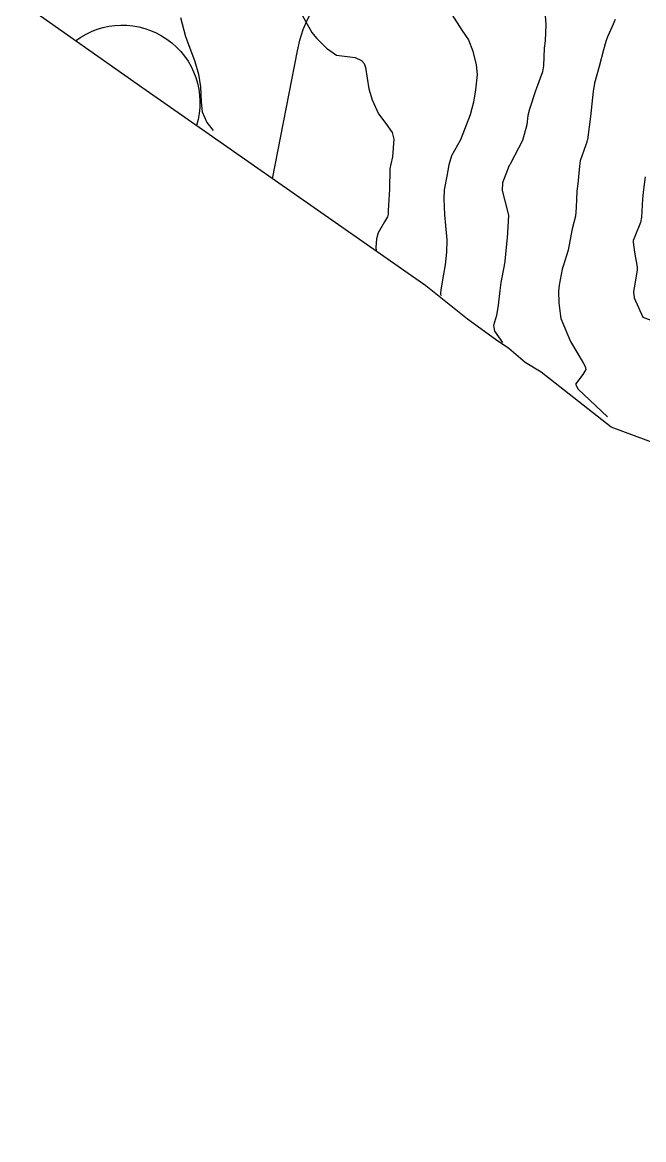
# Model space of a CAD drawing. Header units: metres. Extents: x 292545 to 299085, y 7450245 to 7463078.
# Drawn here: x 295286.8 to 295336.5, y 7461970 to 7462059.3 of the extents above; entities that cross this region are included whole.
import ezdxf

# ---------------------------------------------------------------- set-up
doc = ezdxf.new("R2010")
doc.units = ezdxf.units.M
for name, color, linetype in [('Area', 45, 'Continuous'), ('Curvas de Nivel 1m', 11, 'Continuous'), ('Curvas de Nivel 5m', 15, 'Continuous'), ('Vias Primárias', 230, 'Continuous')]:
    doc.layers.add(name, color=color, linetype=linetype)

msp = doc.modelspace()

# ---------------------------------------------------------------- linework, layer by layer
at = {"layer": 'Area'}
msp.add_polyline3d([(295339.482, 7462024.877, 681.8), (295333.882, 7462026.959, 681.897), (295328.3, 7462031.349, 681.996), (295327, 7462032.125, 682.256), (295325.695, 7462033.225, 682.425), (295324.637, 7462033.948, 682.706), (295322.399, 7462035.585, 683.385), (295319.075, 7462038.236, 683.915), (295296.445, 7462054.046, 686.286), (295286.827, 7462060.812, 686.886)], dxfattribs=at)
at = {"layer": 'Curvas de Nivel 1m', "flags": 128}
for points, elevation in [([(295321.142, 7462059.912), (295321.955, 7462058.683), (295322.481, 7462057.895), (295322.825, 7462057), (295323.086, 7462055.888), (295323.165, 7462055.141), (295323.053, 7462053.893), (295322.871, 7462052.913), (295322.603, 7462051.899), (295321.853, 7462049.91), (295321.131, 7462048.626), (295320.916, 7462047.919), (295320.738, 7462047.002), (295320.545, 7462045.923), (295320.518, 7462045.2), (295320.574, 7462043.922), (295320.639, 7462043.052), (295320.74, 7462041.92), (295320.731, 7462040.932), (295320.618, 7462039.921), (295320.485, 7462039.162), (295320.27, 7462037.924), (295320.234, 7462037.661), (295320.246, 7462037.566), (295320.303, 7462037.48)], 684), ([(295328.615, 7462059.824), (295328.673, 7462059.112), (295328.598, 7462057.823), (295328.537, 7462057.224), (295328.479, 7462055.824), (295328.405, 7462055.338), (295327.905, 7462054.027), (295327.832, 7462053.831), (295327.364, 7462052.355), (295327.232, 7462051.84), (295327.13, 7462051.105), (295326.802, 7462049.846), (295325.834, 7462048.008), (295325.771, 7462047.923), (295325.734, 7462047.861), (295325.198, 7462046.48), (295325.169, 7462045.866), (295325.643, 7462044.003), (295325.666, 7462043.861), (295325.563, 7462042.054), (295325.546, 7462041.862), (295325.379, 7462040.221), (295325.331, 7462039.864), (295325.075, 7462038.511), (295324.992, 7462037.867), (295324.858, 7462036.706), (295324.705, 7462035.87), (295324.474, 7462035.073), (295324.565, 7462034.611), (295325.193, 7462033.72)], 683), ([(295299.479, 7462059.679), (295299.876, 7462058.171), (295299.95, 7462057.947), (295300.619, 7462056.16), (295300.914, 7462055.156), (295301.067, 7462054.153), (295301.122, 7462052.914), (295301.209, 7462052.15), (295301.575, 7462051.293), (295302.083, 7462050.66)], 686), ([(295334.201, 7462059.526), (295333.961, 7462058.952), (295333.586, 7462058.128), (295333.453, 7462057.767), (295333.277, 7462057.11), (295332.914, 7462055.775), (295332.552, 7462054.423), (295332.437, 7462053.782), (295332.386, 7462053.292), (295332.236, 7462051.785), (295331.981, 7462049.915), (295331.948, 7462049.789), (295331.927, 7462049.713), (295331.849, 7462049.502), (295331.403, 7462048.221), (295331.342, 7462047.795), (295331.212, 7462046.393), (295331.128, 7462045.797), (295331.086, 7462044.501), (295331.027, 7462043.798), (295330.771, 7462042.797), (295330.576, 7462041.802), (295330.445, 7462041.104), (295330.043, 7462039.807), (295329.976, 7462039.562), (295329.718, 7462038.306), (295329.672, 7462037.811), (295329.699, 7462036.889), (295329.827, 7462035.809), (295329.87, 7462035.619), (295330.63, 7462033.8), (295331.638, 7462032.098), (295331.803, 7462031.788), (295331.858, 7462031.56), (295331.627, 7462031.163), (295331.031, 7462030.384), (295331.253, 7462029.976), (295333.593, 7462027.77), (295333.593, 7462027.77)], 682), ([(295336.596, 7462046.952), (295336.426, 7462045.734), (295336.376, 7462045.155), (295336.302, 7462043.735), (295336.215, 7462043.297), (295335.76, 7462042.192), (295335.641, 7462041.854), (295335.63, 7462041.741), (295335.745, 7462040.923), (295335.954, 7462039.738), (295335.965, 7462039.503), (295335.716, 7462038.095), (295335.662, 7462037.792), (295335.657, 7462037.741), (295335.706, 7462037.276), (295336.415, 7462035.733), (295337.678, 7462035.258)], 681)]:
    msp.add_lwpolyline(points, dxfattribs=dict(at, elevation=elevation))
at = {"layer": 'Curvas de Nivel 5m', "elevation": 685, "flags": 128}
msp.add_lwpolyline([(295309.09, 7462060.059), (295309.95, 7462058.49), (295310.334, 7462058.044), (295311.135, 7462057.232), (295311.929, 7462056.663), (295313.433, 7462056.5), (295313.925, 7462056.258), (295314.132, 7462055.998), (295314.242, 7462055.675), (295314.522, 7462053.994), (295314.785, 7462053.095), (295315.301, 7462051.986), (295315.865, 7462051.204), (295316.383, 7462050.497), (295316.503, 7462049.97), (295316.408, 7462048.541), (295316.263, 7462047.974), (295316.204, 7462047.598), (295316.179, 7462045.974), (295316.067, 7462044.257), (295316.048, 7462043.976), (295316, 7462043.756), (295315.773, 7462043.35), (295315.261, 7462042.485), (295315.122, 7462041.986), (295315.081, 7462041.316), (295315.113, 7462041.07)], dxfattribs=at)
at = {"layer": 'Vias Primárias'}
for points, elevation in [([(295306.823, 7462046.796), (295308.806, 7462057.022, -0.32934), (295318.274, 7462065.718), (295344.836, 7462072.11), (295369.4, 7462079.921, 0.049824), (295392.54, 7462093.574, 0.039769), (295411.994, 7462110.95, 0.054651), (295418.414, 7462117.68, -0.43331), (295429.418, 7462118.788, 0.384862), (295445.313, 7462119.767, 0.085465), (295462.793, 7462132.605, 0.062581), (295476.092, 7462144.808, -0.15044), (295492.743, 7462150.669, -0.072891), (295515.211, 7462145.263), (295544.903, 7462135.209), (295555.538, 7462132.102, -0.407323), (295561.806, 7462120.973, -0.075742), (295558.792, 7462114.073), (295505.807, 7462012.408), (295481.769, 7461970.017)], 685.199), ([(295291.077, 7462057.822, -0.728768), (295300.743, 7462051.043, -0.04466)], 686.621)]:
    msp.add_lwpolyline(points, format="xyb", dxfattribs=dict(at, elevation=elevation))

doc.saveas('drawing.dxf')
